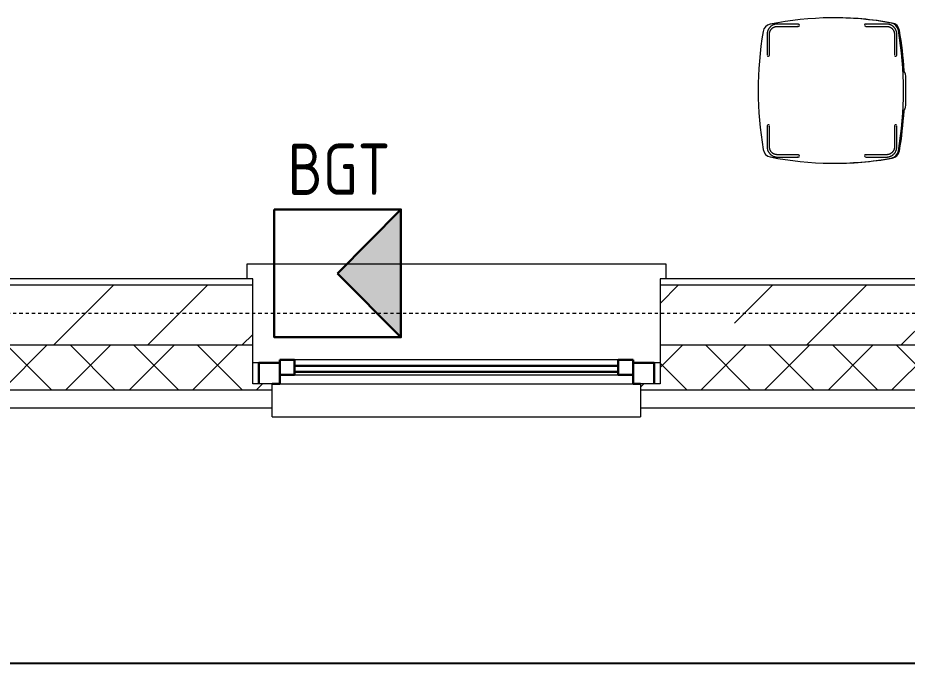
# Model space of a CAD drawing. Header units: millimetres. Extents: x -174154 to -170572, y -111302 to -109817.
# Drawn here: x -172492.83 to -172463.14, y -110945.43 to -110923.9 of the extents above; entities that cross this region are included whole.
import ezdxf

# ---------------------------------------------------------------- set-up
doc = ezdxf.new("R2010")
doc.units = ezdxf.units.MM
doc.linetypes.add('ACAD_ISO02W100', pattern=[15, 12, -3])
doc.linetypes.add('ADSK_Линия сетки', pattern=[21, 12, -3, 3, -3])
doc.layers.get('Defpoints').update_dxf_attribs({"color": 70})
for name, color, linetype, lineweight in [('!Подложка', 252, 'ACAD_ISO02W100', 25), ('Кабель ПС', 20, 'ACAD_ISO02W100', 30), ('Каркас_Импост', 7, 'Continuous', 18), ('Обобщенные модели', 7, 'Continuous', 18), ('Окна', 7, 'Continuous', 18), ('ОПС', 1, 'Continuous', 30), ('Оси', 7, 'Continuous', 9), ('Остекление', 7, 'Continuous', 30), ('Отлив', 7, 'Continuous', 18), ('Подоконник_Верхний брус', 7, 'Continuous', 18), ('ПС', 1, 'Continuous', 50), ('Размеры', 7, 'Continuous', 9), ('Стены разрез', 7, 'Continuous', 40), ('Стены штриховка', 7, 'Continuous', 18)]:
    doc.layers.add(name, color=color, linetype=linetype, lineweight=lineweight)
doc.styles.add('GOST Common', font='GOST Common.ttf', dxfattribs={"width": 0.9, "height": 250})
doc.styles.get("Standard").update_dxf_attribs({"font": 'GOST_A.TTF'})
doc.dimstyles.new('ADSK_Проверочный', dxfattribs={"dimscale": 304.8, "dimtxt": 251.4287490705518, "dimasz": 0.4639107611548557, "dimexe": 0.4921259842519685, "dimexo": 0.4921259842519685, "dimgap": 0.1640419947506562, "dimtad": 1, "dimdec": 0, "dimdsep": 46, "dimtxsty": 'GOST Common', "dimblk1": 'OBLIQUE', "dimblk2": 'OBLIQUE', "dimsah": 1, "dimcen": 0.09, "dimazin": 0, "dimtfac": 1, "dimtdec": 4, "dimtix": 1, "dimtmove": 0, "dimatfit": 3, "dimfxl": 1, "dimtvp": 1, "dimtolj": 1, "dimtzin": 0, "dimarcsym": 2})

# ---------------------------------------------------------------- blocks, each defined once
blk = doc.blocks.new('ИОО')
at = {"layer": 'Кабель ПС', "ltscale": 100}
h = blk.add_hatch(color=5, dxfattribs=at)
h.dxf.hatch_style = 1
h.paths.add_polyline_path([(-1.4210854715202e-14, 0), (184.7041002116166, -186.0909570144286), (184.7041002116166, 186.0909532448423)])
at = {"layer": 'ОПС', "color": 5, "ltscale": 100}
for p, q in [((184.7041002116166, 186.0909532448422), (0, 0)), ((0, 0), (184.7041002116166, -186.0909570144286))]:
    blk.add_line(p, q, dxfattribs=at)
blk.add_lwpolyline([(-184.704168090364, 186.0909532448422), (184.7041002116166, 186.0909532448422), (184.7041002116166, -186.0909570144286), (-184.704168090364, -186.0909570144286)], close=True, dxfattribs=at)
blk = doc.blocks.new('*U8')
at = {"layer": 'Кабель ПС', "color": 20, "xscale": 0.803782661242815, "yscale": 0.803782661242815, "zscale": 0.803782661242815}
blk.add_blockref('ИОО', (148.327871513573, 149.8498992415369), dxfattribs=at)
at = {"layer": 'ПС', "color": 0, "ltscale": 300, "insert": (151.4550583845362, 393.7279325578868), "char_height": 120, "width": 108.0051816058258, "attachment_point": 5, "bg_fill": 3, "box_fill_scale": 1, "bg_fill_color": 256, "bg_fill_transparency": 0}
blk.add_mtext('BGT', dxfattribs=at)
blk = doc.blocks.new('Medical_All_ARJO_Bedside-Cabinet - Medical_All_ARJO_Bedside-Cabinet-232611-В_АР_ПЭ_03 Этаж')
at = {"layer": 'Обобщенные модели'}
for p, q in [((-137.0000000000122, 216.4161831667474), (-188.0000000000092, 216.4161831667474)), ((-188.0000000000092, 208.5838168333075), (-137.0000000000122, 208.5838168333075)), ((188.0000000000006, 216.4161831667474), (136.9999999999949, 216.4161831667474)), ((136.9999999999949, 208.5838168333075), (188.0000000000006, 208.5838168333075)), ((-221.9161831667332, 182.5000000000321), (-221.9161831667332, 131.5000000000264)), ((-214.083816833289, 131.5000000000264), (-214.083816833289, 182.5000000000321)), ((214.0838168332803, 182.5000000000278), (214.0838168332803, 131.5000000000264)), ((221.9161831667159, 131.5000000000264), (221.9161831667159, 182.5000000000278)), ((-221.9161831667332, -131.4999999999744), (-221.9161831667332, -182.4999999999715)), ((-214.083816833289, -182.4999999999715), (-214.083816833289, -131.4999999999744)), ((214.0838168332803, -131.4999999999744), (214.0838168332803, -182.4999999999758)), ((221.9161831667159, -182.4999999999758), (221.9161831667159, -131.4999999999744)), ((-137.0000000000122, -208.5838168332512), (-188.0000000000092, -208.5838168332512)), ((-188.0000000000092, -216.4161831666954), (-137.0000000000122, -216.4161831666954)), ((-72.30106814644323, -235.7113078510162), (-70.50252531694098, -237.5098506805184)), ((188.0000000000006, -208.5838168332512), (136.9999999999949, -208.5838168332512)), ((136.9999999999949, -216.4161831666954), (188.0000000000006, -216.4161831666954)), ((-49.28932188134465, -246.296647244922), (47.66725973091008, -246.2966472449216))]:
    blk.add_line(p, q, dxfattribs=at)
at = {"layer": 'Обобщенные модели', "flags": 128}
for points in [[(-188.0000000000092, 216.4161831667474), (-189.3562855830039, 216.3890538377476), (-190.7104013983803, 216.3077092518848), (-192.0601811497161, 216.1722795431454), (-193.4034654773315, 215.9829813701767), (-194.7381054128611, 215.7401175696706), (-196.0619658171229, 215.4440766719014), (-197.3729287958625, 215.0953322791474), (-198.6688970879839, 214.6944423080475), (-199.9477974206784, 214.2420480970415), (-201.2075838262301, 213.7388733803494), (-202.4462409151242, 213.1857231301867), (-203.6617871002537, 212.5834822689631), (-204.8522777670258, 211.9331142535677), (-206.0158083843269, 211.2356595341023), (-207.1505175513811, 210.4922338893247), (-208.2545899755831, 209.7040266416801), (-209.3262593765744, 208.8722987546306), (-210.3638113119201, 207.9983808153598), (-211.3655859198644, 207.0836709061509), (-212.3299805747197, 206.1296323677288), (-213.255452450784, 205.1377914582358), (-214.1405209904642, 204.1097349115525), (-214.9837702728956, 203.0471073988404), (-215.783851279136, 201.9516088974349), (-216.5394840502329, 200.8249919712547), (-217.2494597349512, 199.6690589670382), (-217.9126425236355, 198.4856591310144), (-218.527971465313, 197.2766856504755), (-219.0944621649362, 196.0440726250797), (-219.6112083582181, 194.7897919727407), (-220.0773833614959, 193.5158502749234), (-220.492241394198, 192.2242855665883), (-220.8551187719902, 190.9171640757527), (-221.1654349684529, 189.59657691796), (-221.4226935438958, 188.2646367509576), (-221.6264829394543, 186.9234743948772), (-221.7764771355766, 185.5752354233867), (-221.8724361735504, 184.2220767312311), (-221.9142065393742, 182.8661630836631), (-221.9161831667332, 182.5000000000321)], [(-214.083816833289, 182.5000000000321), (-214.0629525619534, 183.5430744682362), (-214.0003931263123, 184.5844802398053), (-213.8962386081252, 185.6225512876578), (-213.7506556323933, 186.6556269195612), (-213.5638771008361, 187.6820544348809), (-213.3362018192549, 188.7001917685441), (-213.0679940195377, 189.7084101180188), (-212.7596827769386, 190.7050965490166), (-212.4117613236695, 191.688656575862), (-212.0247862598629, 192.6575167123278), (-211.5993766630389, 193.6101269888775), (-211.1362130978363, 194.5449634322791), (-210.6360365271336, 195.4605305036372), (-210.0996471267425, 196.3553634909662), (-209.527903005303, 197.2280308523545), (-208.9217188314158, 198.0771365061939), (-208.2820643704636, 198.9013220645713), (-207.6099629331312, 199.6992690064057), (-206.906489738335, 200.4697007868124), (-206.1727701931374, 201.2113848792907), (-205.4099780922752, 201.923134747513), (-204.6193337404, 202.6038117435163), (-203.8021019998064, 203.2523269293195), (-202.9595902669522, 203.8676428189569), (-202.0931463808706, 204.4487750382762), (-201.2041564669644, 204.9947938996905), (-200.2940427194506, 205.5048258894973), (-199.3642611261612, 205.9780550653135), (-198.4162991393391, 206.4137243614113), (-197.4516732958949, 206.8111367998531), (-196.4719267914465, 207.1696566055158), (-195.4786270113734, 207.4887102231924), (-194.473363023425, 207.7677872351452), (-193.4577430355556, 208.0064411776998), (-192.4333918230928, 208.2042902554522), (-191.4019481294492, 208.3610179520884), (-190.3650620445186, 208.4763735367198), (-189.3243923648274, 208.5501724650253), (-188.2816039398695, 208.582296674462), (-188.0000000000092, 208.5838168333075)], [(-118.0000000000078, 216.4161831667474), (-118.0151979734542, 216.4161831667474), (-118.0607675802558, 216.4161831667474), (-118.1366359187827, 216.4161831667474), (-118.2426816158728, 216.4161831667474), (-118.3787350210285, 216.4161831667474), (-118.5445784778182, 216.4161831667474), (-118.7399466721004, 216.4161831667474), (-118.9645270564466, 216.4161831667474), (-119.217960350123, 216.4161831667474), (-119.4998411139543, 216.4161831667474), (-119.8097183988312, 216.4161831667474), (-120.1470964672029, 216.4161831667474), (-120.5114355861347, 216.4161831667474), (-120.9021528907513, 216.4161831667474), (-121.3186233167238, 216.4161831667474), (-121.7601806002074, 216.4161831667474), (-122.2261183437367, 216.4161831667474), (-122.7156911463327, 216.4161831667474), (-123.2281157959298, 216.4161831667474), (-123.7625725224174, 216.4161831667474), (-124.3182063090271, 216.4161831667474), (-124.8941282602361, 216.4161831667474), (-125.48941702378, 216.4161831667474), (-126.1031202646337, 216.4161831667474), (-126.7342561885107, 216.4161831667474), (-127.3818151125831, 216.4161831667474), (-128.0447610807125, 216.4161831667474), (-128.7220335207477, 216.4161831667474), (-129.4125489412907, 216.4161831667474), (-130.1152026649517, 216.4161831667474), (-130.828870595674, 216.4161831667474), (-131.5524110170047, 216.4161831667474), (-132.2846664186138, 216.4161831667474), (-133.0244653480749, 216.4161831667474), (-133.7706242849016, 216.4161831667474), (-134.5219495339876, 216.4161831667474), (-135.2772391351872, 216.4161831667474), (-136.0352847862703, 216.4161831667474), (-136.7948737759011, 216.4161831667474), (-137.0000000000122, 216.4161831667474)], [(-137.0000000000122, 208.5838168333075), (-136.240202650468, 208.5838168333075), (-135.4816208145899, 208.5838168333075), (-134.7254680615175, 208.5838168333075), (-133.9729540743359, 208.5838168333075), (-133.2252827149047, 208.5838168333075), (-132.4836500978884, 208.5838168333075), (-131.7492426772866, 208.5838168333075), (-131.0232353483067, 208.5838168333075), (-130.3067895677837, 208.5838168333075), (-129.6010514961445, 208.5838168333075), (-128.9071501637595, 208.5838168333075), (-128.2261956647192, 208.5838168333075), (-127.5592773809761, 208.5838168333075), (-126.9074622395174, 208.5838168333075), (-126.271793005507, 208.5838168333075), (-125.6532866141235, 208.5838168333075), (-125.0529325436527, 208.5838168333075), (-124.4716912325521, 208.5838168333075), (-123.910492542906, 208.5838168333075), (-123.3702342729208, 208.5838168333075), (-122.8517807205586, 208.5838168333075), (-122.3559613009234, 208.5838168333075), (-121.8835692193159, 208.5838168333075), (-121.4353602022863, 208.5838168333075), (-121.0120512886525, 208.5838168333075), (-120.6143196823794, 208.5838168333075), (-120.2428016691927, 208.5838168333075), (-119.8980915986572, 208.5838168333075), (-119.5807409333419, 208.5838168333075), (-119.2912573666293, 208.5838168333075), (-119.0301040104618, 208.5838168333075), (-118.7976986545127, 208.5838168333075), (-118.5944130977632, 208.5838168333075), (-118.4205725537391, 208.5838168333075), (-118.2764551302327, 208.5838168333075), (-118.1622913843656, 208.5838168333075), (-118.0782639537899, 208.5838168333075), (-118.0245072644788, 208.5838168333075), (-118.0011073156347, 208.5838168333075)], [(117.9999999999992, 208.5838168333075), (118.0151979734369, 208.5838168333075), (118.0607675802558, 208.5838168333075), (118.1366359187827, 208.5838168333075), (118.2426816158641, 208.5838168333075), (118.3787350210111, 208.5838168333075), (118.5445784778096, 208.5838168333075), (118.7399466720917, 208.5838168333075), (118.9645270564292, 208.5838168333075), (119.2179603501143, 208.5838168333075), (119.4998411139456, 208.5838168333075), (119.8097183988139, 208.5838168333075), (120.1470964671943, 208.5838168333075), (120.5114355861261, 208.5838168333075), (120.9021528907426, 208.5838168333075), (121.3186233167152, 208.5838168333075), (121.7601806001987, 208.5838168333075), (122.226118343728, 208.5838168333075), (122.715691146324, 208.5838168333075), (123.2281157959211, 208.5838168333075), (123.7625725224, 208.5838168333075), (124.3182063090098, 208.5838168333075), (124.8941282602188, 208.5838168333075), (125.4894170237713, 208.5838168333075), (126.103120264625, 208.5838168333075), (126.734256188502, 208.5838168333075), (127.3818151125744, 208.5838168333075), (128.0447610807038, 208.5838168333075), (128.722033520739, 208.5838168333075), (129.4125489412821, 208.5838168333075), (130.115202664943, 208.5838168333075), (130.8288705956567, 208.5838168333075), (131.5524110169874, 208.5838168333075), (132.2846664186051, 208.5838168333075), (133.0244653480576, 208.5838168333075), (133.7706242848929, 208.5838168333075), (134.5219495339703, 208.5838168333075), (135.2772391351785, 208.5838168333075), (136.0352847862617, 208.5838168333075), (136.7948737758925, 208.5838168333075), (136.9999999999949, 208.5838168333075)], [(136.9999999999949, 216.4161831667474), (136.2402026504507, 216.4161831667474), (135.4816208145812, 216.4161831667474), (134.7254680615088, 216.4161831667474), (133.9729540743272, 216.4161831667474), (133.2252827148874, 216.4161831667474), (132.4836500978884, 216.4161831667474), (131.7492426772779, 216.4161831667474), (131.0232353482894, 216.4161831667474), (130.3067895677663, 216.4161831667474), (129.6010514961359, 216.4161831667474), (128.9071501637422, 216.4161831667474), (128.2261956647105, 216.4161831667474), (127.5592773809674, 216.4161831667474), (126.9074622395001, 216.4161831667474), (126.2717930054897, 216.4161831667474), (125.6532866141061, 216.4161831667474), (125.052932543644, 216.4161831667474), (124.4716912325434, 216.4161831667474), (123.9104925428973, 216.4161831667474), (123.3702342729035, 216.4161831667474), (122.85178072055, 216.4161831667474), (122.3559613009234, 216.4161831667474), (121.8835692193072, 216.4161831667474), (121.4353602022776, 216.4161831667474), (121.0120512886438, 216.4161831667474), (120.6143196823794, 216.4161831667474), (120.2428016691841, 216.4161831667474), (119.8980915986399, 216.4161831667474), (119.5807409333332, 216.4161831667474), (119.2912573666206, 216.4161831667474), (119.0301040104531, 216.4161831667474), (118.7976986545041, 216.4161831667474), (118.5944130977459, 216.4161831667474), (118.4205725537218, 216.4161831667474), (118.2764551302154, 216.4161831667474), (118.162291384357, 216.4161831667474), (118.0782639537812, 216.4161831667474), (118.0245072644615, 216.4161831667474), (118.001107315626, 216.4161831667474)], [(221.9161831667159, 182.5000000000278), (221.8890538377203, 183.8562855830181), (221.8077092518576, 185.2104013983989), (221.6722795431182, 186.5601811497304), (221.4829813701538, 187.9034654773501), (221.240117569639, 189.238105412884), (220.9440766718742, 190.5619658171415), (220.5953322791158, 191.8729287958854), (220.1944423080203, 193.1688970880111), (219.7420480970143, 194.4477974207013), (219.2388733803178, 195.7075838262487), (218.6857231301594, 196.9462409151428), (218.0834822689272, 198.1617871002679), (217.4331142535318, 199.3522777670401), (216.7356595340707, 200.5158083843455), (215.9922338892975, 201.6505175514041), (215.2040266416486, 202.754589975606), (214.3722987546034, 203.8262593765929), (213.4983808153282, 204.8638113119387), (212.5836709061236, 205.8655859198787), (211.6296323676972, 206.8299805747383), (210.6377914582042, 207.7554524507983), (209.6097349115209, 208.6405209904784), (208.5471073988045, 209.4837702729185), (207.4516088974033, 210.2838512791546), (206.3249919712232, 211.0394840502515), (205.1690589670023, 211.7494597349654), (203.9856591309828, 212.4126425236541), (202.7766856504482, 213.0279714653273), (201.5440726250482, 213.5944621649462), (200.2897919727092, 214.1112083582323), (199.0158502748961, 214.5773833615101), (197.7242855665611, 214.9922413942166), (196.4171640757254, 215.3551187720044), (195.0965769179284, 215.6654349684715), (193.7646367509217, 215.9226935439101), (192.4234743948413, 216.1264829394685), (191.0752354233508, 216.2764771355909), (189.7220767311952, 216.3724361735646), (188.3661630836315, 216.4142065393885), (188.0000000000006, 216.4161831667474)], [(188.0000000000006, 208.5838168333075), (189.0430744682089, 208.5629525619676), (190.0844802397737, 208.5003931263266), (191.1225512876306, 208.3962386081394), (192.1556269195252, 208.2506556324162), (193.1820544348493, 208.0638771008547), (194.2001917685169, 207.8362018192778), (195.2084101179915, 207.5679940195519), (196.2050965489851, 207.2596827769528), (197.1886565758348, 206.9117613236881), (198.1575167123049, 206.5247862598772), (199.1101269888459, 206.0993766630661), (200.0449634322476, 205.6362130978505), (200.9605305036057, 205.1360365271478), (201.8553634909303, 204.5996471267654), (202.7280308523316, 204.0279030053129), (203.5771365061709, 203.4217188314344), (204.4013220645398, 202.7820643704822), (205.1992690063828, 202.1099629331454), (205.9697007867851, 201.4064897383623), (206.7113848792678, 200.6727701931559), (207.4231347474814, 199.9099780922938), (208.1038117434891, 199.1193337404186), (208.7523269292879, 198.3021019998249), (209.3676428189254, 197.4595902669665), (209.9487750382489, 196.5931463808892), (210.4947938996633, 195.704156466983), (211.0048258894701, 194.7940427194649), (211.4780550652862, 193.8642611261841), (211.913724361384, 192.9162991393491), (212.3111367998302, 191.9516732959135), (212.6696566054842, 190.9719267914607), (212.9887102231652, 189.9786270113833), (213.267787235118, 188.9733630234479), (213.5064411776683, 187.9577430355785), (213.7042902554293, 186.9333918231157), (213.8610179520655, 185.9019481294678), (213.9763735366926, 184.8650620445285), (214.0501724649981, 183.8243923648373), (214.0822966744304, 182.7816039398838), (214.0838168332803, 182.5000000000278)], [(-221.9161831667332, 131.5000000000264), (-221.9161831667332, 130.7402026504823), (-221.9161831667332, 129.9816208146171), (-221.9161831667332, 129.2254680615361), (-221.9161831667332, 128.4729540743588), (-221.9161831667332, 127.7252827149189), (-221.9161831667332, 126.9836500979113), (-221.9161831667332, 126.2492426773095), (-221.9161831667332, 125.523235348321), (-221.9161831667332, 124.8067895678022), (-221.9161831667332, 124.1010514961631), (-221.9161831667332, 123.4071501637737), (-221.9161831667332, 122.7261956647378), (-221.9161831667332, 122.059277380999), (-221.9161831667332, 121.4074622395317), (-221.9161831667332, 120.7717930055256), (-221.9161831667332, 120.153286614142), (-221.9161831667332, 119.5529325436799), (-221.9161831667332, 118.9716912325707), (-221.9161831667332, 118.4104925429289), (-221.9161831667332, 117.8702342729351), (-221.9161831667332, 117.3517807205815), (-221.9161831667332, 116.8559613009463), (-221.9161831667332, 116.3835692193388), (-221.9161831667332, 115.9353602023092), (-221.9161831667332, 115.5120512886797), (-221.9161831667332, 115.1143196824067), (-221.9161831667332, 114.7428016692156), (-221.9161831667332, 114.3980915986758), (-221.9161831667332, 114.0807409333648), (-221.9161831667332, 113.7912573666522), (-221.9161831667332, 113.530104010489), (-221.9161831667332, 113.2976986545357), (-221.9161831667332, 113.0944130977818), (-221.9161831667332, 112.9205725537577), (-221.9161831667332, 112.776455130247), (-221.9161831667332, 112.6622913843842), (-221.9161831667332, 112.5782639538128), (-221.9161831667332, 112.5245072644931), (-221.9161831667332, 112.5011073156576)], [(-214.083816833289, 112.5000000000264), (-214.083816833289, 112.5151979734685), (-214.083816833289, 112.5607675802787), (-214.083816833289, 112.6366359188057), (-214.083816833289, 112.7426816158913), (-214.083816833289, 112.878735021047), (-214.083816833289, 113.0445784778411), (-214.083816833289, 113.2399466721233), (-214.083816833289, 113.4645270564608), (-214.083816833289, 113.7179603501502), (-214.083816833289, 113.9998411139729), (-214.083816833289, 114.3097183988498), (-214.083816833289, 114.6470964672215), (-214.083816833289, 115.011435586149), (-214.083816833289, 115.4021528907742), (-214.083816833289, 115.8186233167467), (-214.083816833289, 116.2601806002259), (-214.083816833289, 116.7261183437596), (-214.083816833289, 117.2156911463513), (-214.083816833289, 117.7281157959483), (-214.083816833289, 118.2625725224316), (-214.083816833289, 118.8182063090413), (-214.083816833289, 119.3941282602547), (-214.083816833289, 119.9894170238029), (-214.083816833289, 120.603120264648), (-214.083816833289, 121.2342561885336), (-214.083816833289, 121.881815112606), (-214.083816833289, 122.5447610807267), (-214.083816833289, 123.2220335207706), (-214.083816833289, 123.9125489413093), (-214.083816833289, 124.6152026649703), (-214.083816833289, 125.3288705956926), (-214.083816833289, 126.052411017019), (-214.083816833289, 126.7846664186323), (-214.083816833289, 127.5244653480892), (-214.083816833289, 128.2706242849245), (-214.083816833289, 129.0219495340019), (-214.083816833289, 129.7772391352058), (-214.083816833289, 130.5352847862889), (-214.083816833289, 131.2948737759197), (-214.083816833289, 131.5000000000264)], [(214.0838168332803, 131.5000000000264), (214.0838168332803, 130.7402026504779), (214.0838168332803, 129.9816208146128), (214.0838168332803, 129.2254680615361), (214.0838168332803, 128.4729540743544), (214.0838168332803, 127.7252827149189), (214.0838168332803, 126.9836500979113), (214.0838168332803, 126.2492426773095), (214.0838168332803, 125.523235348321), (214.0838168332803, 124.8067895677979), (214.0838168332803, 124.1010514961631), (214.0838168332803, 123.4071501637737), (214.0838168332803, 122.7261956647378), (214.0838168332803, 122.059277380999), (214.0838168332803, 121.4074622395317), (214.0838168332803, 120.7717930055212), (214.0838168332803, 120.1532866141377), (214.0838168332803, 119.5529325436756), (214.0838168332803, 118.9716912325663), (214.0838168332803, 118.4104925429289), (214.0838168332803, 117.8702342729351), (214.0838168332803, 117.3517807205815), (214.0838168332803, 116.8559613009463), (214.0838168332803, 116.3835692193388), (214.0838168332803, 115.9353602023092), (214.0838168332803, 115.5120512886797), (214.0838168332803, 115.1143196824067), (214.0838168332803, 114.7428016692113), (214.0838168332803, 114.3980915986758), (214.0838168332803, 114.0807409333648), (214.0838168332803, 113.7912573666479), (214.0838168332803, 113.5301040104847), (214.0838168332803, 113.2976986545313), (214.0838168332803, 113.0944130977774), (214.0838168332803, 112.9205725537533), (214.0838168332803, 112.7764551302427), (214.0838168332803, 112.6622913843842), (214.0838168332803, 112.5782639538085), (214.0838168332803, 112.5245072644887), (214.0838168332803, 112.5011073156576)], [(221.9161831667159, 112.5000000000264), (221.9161831667159, 112.5151979734685), (221.9161831667159, 112.5607675802787), (221.9161831667159, 112.6366359188057), (221.9161831667159, 112.7426816158913), (221.9161831667159, 112.878735021047), (221.9161831667159, 113.0445784778411), (221.9161831667159, 113.2399466721233), (221.9161831667159, 113.4645270564608), (221.9161831667159, 113.7179603501459), (221.9161831667159, 113.9998411139729), (221.9161831667159, 114.3097183988498), (221.9161831667159, 114.6470964672215), (221.9161831667159, 115.011435586149), (221.9161831667159, 115.4021528907742), (221.9161831667159, 115.8186233167424), (221.9161831667159, 116.2601806002259), (221.9161831667159, 116.7261183437553), (221.9161831667159, 117.2156911463513), (221.9161831667159, 117.7281157959483), (221.9161831667159, 118.2625725224316), (221.9161831667159, 118.8182063090413), (221.9161831667159, 119.3941282602547), (221.9161831667159, 119.9894170238029), (221.9161831667159, 120.603120264648), (221.9161831667159, 121.2342561885336), (221.9161831667159, 121.881815112606), (221.9161831667159, 122.5447610807267), (221.9161831667159, 123.2220335207706), (221.9161831667159, 123.912548941305), (221.9161831667159, 124.6152026649703), (221.9161831667159, 125.3288705956926), (221.9161831667159, 126.052411017019), (221.9161831667159, 126.7846664186323), (221.9161831667159, 127.5244653480892), (221.9161831667159, 128.2706242849245), (221.9161831667159, 129.0219495340019), (221.9161831667159, 129.7772391352058), (221.9161831667159, 130.5352847862889), (221.9161831667159, 131.2948737759197), (221.9161831667159, 131.5000000000264)], [(-221.9161831667332, -112.4999999999744), (-221.9161831667332, -112.5151979734165), (-221.9161831667332, -112.5607675802224), (-221.9161831667332, -112.6366359187493), (-221.9161831667332, -112.7426816158394), (-221.9161831667332, -112.8787350209907), (-221.9161831667332, -113.0445784777848), (-221.9161831667332, -113.239946672067), (-221.9161831667332, -113.4645270564045), (-221.9161831667332, -113.7179603500896), (-221.9161831667332, -113.9998411139209), (-221.9161831667332, -114.3097183987934), (-221.9161831667332, -114.6470964671652), (-221.9161831667332, -115.011435586097), (-221.9161831667332, -115.4021528907178), (-221.9161831667332, -115.8186233166861), (-221.9161831667332, -116.2601806001696), (-221.9161831667332, -116.7261183437033), (-221.9161831667332, -117.215691146295), (-221.9161831667332, -117.7281157958964), (-221.9161831667332, -118.2625725223753), (-221.9161831667332, -118.8182063089893), (-221.9161831667332, -119.3941282602027), (-221.9161831667332, -119.9894170237466), (-221.9161831667332, -120.603120264596), (-221.9161831667332, -121.2342561884773), (-221.9161831667332, -121.8818151125497), (-221.9161831667332, -122.5447610806704), (-221.9161831667332, -123.2220335207143), (-221.9161831667332, -123.912548941253), (-221.9161831667332, -124.6152026649183), (-221.9161831667332, -125.3288705956363), (-221.9161831667332, -126.052411016967), (-221.9161831667332, -126.7846664185804), (-221.9161831667332, -127.5244653480372), (-221.9161831667332, -128.2706242848682), (-221.9161831667332, -129.0219495339499), (-221.9161831667332, -129.7772391351495), (-221.9161831667332, -130.5352847862369), (-221.9161831667332, -131.2948737758634), (-221.9161831667332, -131.4999999999744)], [(-214.083816833289, -131.4999999999744), (-214.083816833289, -130.740202650426), (-214.083816833289, -129.9816208145565), (-214.083816833289, -129.2254680614841), (-214.083816833289, -128.4729540743025), (-214.083816833289, -127.7252827148669), (-214.083816833289, -126.9836500978593), (-214.083816833289, -126.2492426772532), (-214.083816833289, -125.523235348269), (-214.083816833289, -124.8067895677459), (-214.083816833289, -124.1010514961112), (-214.083816833289, -123.4071501637218), (-214.083816833289, -122.7261956646858), (-214.083816833289, -122.0592773809427), (-214.083816833289, -121.4074622394754), (-214.083816833289, -120.7717930054649), (-214.083816833289, -120.1532866140857), (-214.083816833289, -119.5529325436192), (-214.083816833289, -118.9716912325144), (-214.083816833289, -118.4104925428726), (-214.083816833289, -117.8702342728831), (-214.083816833289, -117.3517807205296), (-214.083816833289, -116.8559613008944), (-214.083816833289, -116.3835692192825), (-214.083816833289, -115.9353602022572), (-214.083816833289, -115.5120512886234), (-214.083816833289, -115.1143196823504), (-214.083816833289, -114.7428016691593), (-214.083816833289, -114.3980915986195), (-214.083816833289, -114.0807409333084), (-214.083816833289, -113.7912573665959), (-214.083816833289, -113.5301040104284), (-214.083816833289, -113.297698654475), (-214.083816833289, -113.0944130977255), (-214.083816833289, -112.9205725537014), (-214.083816833289, -112.7764551301907), (-214.083816833289, -112.6622913843322), (-214.083816833289, -112.5782639537565), (-214.083816833289, -112.5245072644368), (-214.083816833289, -112.5011073156056)], [(214.0838168332803, -112.4999999999744), (214.0838168332803, -112.5151979734165), (214.0838168332803, -112.5607675802224), (214.0838168332803, -112.6366359187493), (214.0838168332803, -112.7426816158394), (214.0838168332803, -112.8787350209907), (214.0838168332803, -113.0445784777848), (214.0838168332803, -113.239946672067), (214.0838168332803, -113.4645270564045), (214.0838168332803, -113.7179603500939), (214.0838168332803, -113.9998411139209), (214.0838168332803, -114.3097183987934), (214.0838168332803, -114.6470964671652), (214.0838168332803, -115.011435586097), (214.0838168332803, -115.4021528907178), (214.0838168332803, -115.8186233166904), (214.0838168332803, -116.2601806001696), (214.0838168332803, -116.7261183437076), (214.0838168332803, -117.215691146295), (214.0838168332803, -117.7281157958964), (214.0838168332803, -118.2625725223753), (214.0838168332803, -118.8182063089893), (214.0838168332803, -119.3941282602027), (214.0838168332803, -119.9894170237466), (214.0838168332803, -120.603120264596), (214.0838168332803, -121.2342561884773), (214.0838168332803, -121.8818151125497), (214.0838168332803, -122.5447610806704), (214.0838168332803, -123.2220335207143), (214.0838168332803, -123.9125489412573), (214.0838168332803, -124.6152026649183), (214.0838168332803, -125.3288705956363), (214.0838168332803, -126.052411016967), (214.0838168332803, -126.7846664185804), (214.0838168332803, -127.5244653480372), (214.0838168332803, -128.2706242848682), (214.0838168332803, -129.0219495339499), (214.0838168332803, -129.7772391351495), (214.0838168332803, -130.5352847862369), (214.0838168332803, -131.2948737758634), (214.0838168332803, -131.4999999999744)], [(221.9161831667159, -131.4999999999744), (221.9161831667159, -130.7402026504303), (221.9161831667159, -129.9816208145608), (221.9161831667159, -129.2254680614841), (221.9161831667159, -128.4729540743068), (221.9161831667159, -127.7252827148669), (221.9161831667159, -126.9836500978593), (221.9161831667159, -126.2492426772532), (221.9161831667159, -125.523235348269), (221.9161831667159, -124.8067895677503), (221.9161831667159, -124.1010514961112), (221.9161831667159, -123.4071501637218), (221.9161831667159, -122.7261956646858), (221.9161831667159, -122.0592773809427), (221.9161831667159, -121.4074622394754), (221.9161831667159, -120.7717930054692), (221.9161831667159, -120.1532866140901), (221.9161831667159, -119.5529325436236), (221.9161831667159, -118.9716912325187), (221.9161831667159, -118.4104925428726), (221.9161831667159, -117.8702342728831), (221.9161831667159, -117.3517807205296), (221.9161831667159, -116.8559613008944), (221.9161831667159, -116.3835692192825), (221.9161831667159, -115.9353602022572), (221.9161831667159, -115.5120512886234), (221.9161831667159, -115.1143196823504), (221.9161831667159, -114.7428016691637), (221.9161831667159, -114.3980915986195), (221.9161831667159, -114.0807409333084), (221.9161831667159, -113.7912573666002), (221.9161831667159, -113.5301040104327), (221.9161831667159, -113.2976986544793), (221.9161831667159, -113.0944130977298), (221.9161831667159, -112.9205725537057), (221.9161831667159, -112.776455130195), (221.9161831667159, -112.6622913843322), (221.9161831667159, -112.5782639537608), (221.9161831667159, -112.5245072644368), (221.9161831667159, -112.5011073156056)], [(-221.9161831667332, -182.4999999999715), (-221.889053837729, -183.8562855829661), (-221.8077092518749, -185.2104013983469), (-221.6722795431355, -186.5601811496784), (-221.4829813701624, -187.9034654772938), (-221.2401175696563, -189.238105412832), (-220.9440766718828, -190.5619658170852), (-220.5953322791245, -191.8729287958291), (-220.1944423080376, -193.1688970879548), (-219.7420480970229, -194.447797420645), (-219.2388733803351, -195.7075838261924), (-218.6857231301768, -196.9462409150865), (-218.0834822689445, -198.1617871002116), (-217.4331142535491, -199.3522777669881), (-216.7356595340794, -200.5158083842935), (-215.9922338893061, -201.6505175513477), (-215.2040266416572, -202.7545899755497), (-214.372298754612, -203.8262593765366), (-213.4983808153456, -204.8638113118867), (-212.583670906141, -205.8655859198267), (-211.6296323677059, -206.8299805746863), (-210.6377914582216, -207.7554524507463), (-209.6097349115296, -208.6405209904221), (-208.5471073988218, -209.4837702728622), (-207.451608897412, -210.2838512791026), (-206.3249919712318, -211.0394840501952), (-205.1690589670197, -211.7494597349135), (-203.9856591309915, -212.4126425236021), (-202.7766856504569, -213.0279714652753), (-201.5440726250655, -213.5944621648942), (-200.2897919727265, -214.1112083581803), (-199.0158502749135, -214.5773833614538), (-197.7242855665697, -214.9922413941646), (-196.4171640757341, -215.3551187719525), (-195.0965769179371, -215.6654349684195), (-193.764636750939, -215.9226935438581), (-192.42347439485, -216.1264829394165), (-191.0752354233682, -216.2764771355389), (-189.7220767312125, -216.3724361735083), (-188.3661630836488, -216.4142065393365), (-188.0000000000092, -216.4161831666954)], [(-188.0000000000092, -208.5838168332512), (-189.0430744682176, -208.5629525619113), (-190.084480239791, -208.5003931262746), (-191.122551287648, -208.3962386080831), (-192.1556269195426, -208.2506556323599), (-193.182054434858, -208.0638771008027), (-194.2001917685255, -207.8362018192215), (-195.2084101180002, -207.5679940194999), (-196.2050965490024, -207.2596827769009), (-197.1886565758434, -206.9117613236361), (-198.1575167123135, -206.5247862598252), (-199.1101269888632, -206.0993766630098), (-200.0449634322562, -205.6362130977986), (-200.960530503623, -205.1360365270915), (-201.855363490939, -204.5996471267091), (-202.7280308523402, -204.027903005261), (-203.5771365061796, -203.4217188313781), (-204.4013220645484, -202.7820643704259), (-205.1992690063915, -202.1099629330934), (-205.9697007867938, -201.406489738306), (-206.7113848792765, -200.672770193104), (-207.4231347474901, -199.9099780922418), (-208.1038117434977, -199.1193337403666), (-208.7523269292966, -198.3021019997729), (-209.3676428189427, -197.4595902669102), (-209.9487750382576, -196.5931463808372), (-210.4947938996719, -195.7041564669267), (-211.0048258894787, -194.7940427194129), (-211.4780550652949, -193.8642611261322), (-211.9137243614013, -192.9162991392928), (-212.3111367998389, -191.9516732958615), (-212.6696566055015, -190.9719267914044), (-212.9887102231738, -189.978627011327), (-213.2677872351267, -188.9733630233916), (-213.5064411776856, -187.9577430355265), (-213.7042902554379, -186.9333918230594), (-213.8610179520741, -185.9019481294158), (-213.9763735367012, -184.8650620444765), (-214.0501724650154, -183.824392364781), (-214.0822966744477, -182.7816039398275), (-214.083816833289, -182.4999999999715)], [(188.0000000000006, -216.4161831666954), (189.3562855829865, -216.3890538376956), (190.7104013983717, -216.3077092518285), (192.0601811496988, -216.1722795430934), (193.4034654773142, -215.9829813701247), (194.7381054128524, -215.7401175696186), (196.0619658171056, -215.4440766718451), (197.3729287958539, -215.0953322790954), (198.6688970879752, -214.6944423079955), (199.9477974206697, -214.2420480969852), (201.2075838262215, -213.7388733802974), (202.4462409151156, -213.1857231301347), (203.6617871002364, -212.5834822689068), (204.8522777670085, -211.9331142535157), (206.0158083843096, -211.235659534046), (207.1505175513725, -210.4922338892684), (208.2545899755744, -209.7040266416282), (209.3262593765657, -208.8722987545743), (210.3638113119028, -207.9983808153078), (211.3655859198471, -207.0836709060989), (212.329980574711, -206.1296323676768), (213.2554524507667, -205.1377914581838), (214.1405209904469, -204.1097349114962), (214.983770272887, -203.0471073987841), (215.7838512791274, -201.9516088973829), (216.5394840502156, -200.8249919711984), (217.2494597349339, -199.6690589669863), (217.9126425236182, -198.4856591309624), (218.5279714652957, -197.2766856504192), (219.0944621649189, -196.0440726250278), (219.6112083582094, -194.7897919726888), (220.0773833614786, -193.5158502748671), (220.4922413941894, -192.2242855665363), (220.8551187719729, -190.9171640757007), (221.1654349684443, -189.596576917908), (221.4226935438785, -188.2646367509013), (221.6264829394456, -186.9234743948209), (221.7764771355593, -185.5752354233304), (221.8724361735331, -184.2220767311791), (221.9142065393569, -182.8661630836111), (221.9161831667159, -182.4999999999758)], [(214.0838168332803, -182.4999999999758), (214.0629525619447, -183.5430744681842), (214.000393126295, -184.5844802397533), (213.8962386081165, -185.6225512876059), (213.7506556323846, -186.6556269195092), (213.5638771008275, -187.6820544348246), (213.3362018192462, -188.7001917684921), (213.0679940195203, -189.7084101179668), (212.7596827769213, -190.7050965489603), (212.4117613236609, -191.6886565758057), (212.0247862598456, -192.6575167122715), (211.5993766630302, -193.6101269888255), (211.1362130978276, -194.5449634322228), (210.6360365271163, -195.4605305035853), (210.0996471267339, -196.3553634909099), (209.5279030052857, -197.2280308523025), (208.9217188314072, -198.0771365061419), (208.2820643704463, -198.901322064515), (207.6099629331225, -199.6992690063494), (206.9064897383264, -200.4697007867561), (206.17277019312, -201.2113848792344), (205.4099780922666, -201.9231347474567), (204.6193337403913, -202.6038117434643), (203.8021019997977, -203.2523269292675), (202.9595902669349, -203.867642818905), (202.093146380862, -204.4487750382242), (201.2041564669557, -204.9947938996386), (200.2940427194333, -205.5048258894453), (199.3642611261526, -205.9780550652615), (198.4162991393218, -206.4137243613593), (197.4516732958863, -206.8111367998012), (196.4719267914292, -207.1696566054638), (195.4786270113561, -207.4887102231361), (194.4733630234076, -207.7677872350889), (193.4577430355469, -208.0064411776478), (192.4333918230841, -208.2042902554002), (191.4019481294406, -208.361017952032), (190.3650620445013, -208.4763735366635), (189.3243923648101, -208.550172464969), (188.2816039398522, -208.5822966744057), (188.0000000000006, -208.5838168332512)], [(-118.0000000000078, -208.5838168332512), (-118.0151979734542, -208.5838168332512), (-118.0607675802645, -208.5838168332512), (-118.1366359187914, -208.5838168332512), (-118.2426816158814, -208.5838168332512), (-118.3787350210285, -208.5838168332512), (-118.5445784778182, -208.5838168332512), (-118.7399466721004, -208.5838168332512), (-118.9645270564466, -208.5838168332512), (-119.217960350123, -208.5838168332512), (-119.4998411139543, -208.5838168332512), (-119.8097183988312, -208.5838168332512), (-120.1470964672029, -208.5838168332512), (-120.5114355861347, -208.5838168332512), (-120.9021528907513, -208.5838168332512), (-121.3186233167238, -208.5838168332512), (-121.7601806002074, -208.5838168332512), (-122.2261183437367, -208.5838168332512), (-122.7156911463327, -208.5838168332512), (-123.2281157959298, -208.5838168332512), (-123.7625725224174, -208.5838168332512), (-124.3182063090271, -208.5838168332512), (-124.8941282602361, -208.5838168332512), (-125.48941702378, -208.5838168332512), (-126.1031202646337, -208.5838168332512), (-126.7342561885107, -208.5838168332512), (-127.3818151125831, -208.5838168332512), (-128.0447610807125, -208.5838168332512), (-128.7220335207477, -208.5838168332512), (-129.4125489412907, -208.5838168332512), (-130.1152026649517, -208.5838168332512), (-130.828870595674, -208.5838168332512), (-131.5524110170047, -208.5838168332512), (-132.2846664186138, -208.5838168332512), (-133.0244653480749, -208.5838168332512), (-133.7706242849016, -208.5838168332512), (-134.5219495339876, -208.5838168332512), (-135.2772391351872, -208.5838168332512), (-136.0352847862703, -208.5838168332512), (-136.7948737759011, -208.5838168332512), (-137.0000000000122, -208.5838168332512)], [(-137.0000000000122, -216.4161831666954), (-136.240202650468, -216.4161831666954), (-135.4816208145899, -216.4161831666954), (-134.7254680615262, -216.4161831666954), (-133.9729540743359, -216.4161831666954), (-133.2252827149047, -216.4161831666954), (-132.483650097897, -216.4161831666954), (-131.7492426772866, -216.4161831666954), (-131.0232353483067, -216.4161831666954), (-130.3067895677837, -216.4161831666954), (-129.6010514961445, -216.4161831666954), (-128.9071501637595, -216.4161831666954), (-128.2261956647192, -216.4161831666954), (-127.5592773809761, -216.4161831666954), (-126.9074622395174, -216.4161831666954), (-126.271793005507, -216.4161831666954), (-125.6532866141235, -216.4161831666954), (-125.0529325436527, -216.4161831666954), (-124.4716912325521, -216.4161831666954), (-123.910492542906, -216.4161831666954), (-123.3702342729208, -216.4161831666954), (-122.8517807205586, -216.4161831666954), (-122.3559613009321, -216.4161831666954), (-121.8835692193246, -216.4161831666954), (-121.4353602022863, -216.4161831666954), (-121.0120512886525, -216.4161831666954), (-120.6143196823881, -216.4161831666954), (-120.2428016691927, -216.4161831666954), (-119.8980915986572, -216.4161831666954), (-119.5807409333419, -216.4161831666954), (-119.2912573666293, -216.4161831666954), (-119.0301040104618, -216.4161831666954), (-118.7976986545127, -216.4161831666954), (-118.5944130977632, -216.4161831666954), (-118.4205725537391, -216.4161831666954), (-118.2764551302327, -216.4161831666954), (-118.1622913843656, -216.4161831666954), (-118.0782639537899, -216.4161831666954), (-118.0245072644788, -216.4161831666954), (-118.0011073156347, -216.4161831666954)], [(117.9999999999992, -216.4161831666954), (118.0151979734369, -216.4161831666954), (118.0607675802472, -216.4161831666954), (118.1366359187741, -216.4161831666954), (118.2426816158554, -216.4161831666954), (118.3787350210111, -216.4161831666954), (118.5445784778096, -216.4161831666954), (118.7399466720917, -216.4161831666954), (118.9645270564292, -216.4161831666954), (119.2179603501143, -216.4161831666954), (119.4998411139456, -216.4161831666954), (119.8097183988139, -216.4161831666954), (120.1470964671943, -216.4161831666954), (120.5114355861261, -216.4161831666954), (120.9021528907426, -216.4161831666954), (121.3186233167152, -216.4161831666954), (121.7601806001987, -216.4161831666954), (122.226118343728, -216.4161831666954), (122.715691146324, -216.4161831666954), (123.2281157959211, -216.4161831666954), (123.7625725224, -216.4161831666954), (124.3182063090098, -216.4161831666954), (124.8941282602188, -216.4161831666954), (125.4894170237713, -216.4161831666954), (126.103120264625, -216.4161831666954), (126.734256188502, -216.4161831666954), (127.3818151125744, -216.4161831666954), (128.0447610807038, -216.4161831666954), (128.722033520739, -216.4161831666954), (129.4125489412821, -216.4161831666954), (130.115202664943, -216.4161831666954), (130.8288705956567, -216.4161831666954), (131.5524110169874, -216.4161831666954), (132.2846664186051, -216.4161831666954), (133.0244653480576, -216.4161831666954), (133.7706242848929, -216.4161831666954), (134.5219495339703, -216.4161831666954), (135.2772391351785, -216.4161831666954), (136.0352847862617, -216.4161831666954), (136.7948737758925, -216.4161831666954), (136.9999999999949, -216.4161831666954)], [(136.9999999999949, -208.5838168332512), (136.2402026504507, -208.5838168332512), (135.4816208145812, -208.5838168332512), (134.7254680615002, -208.5838168332512), (133.9729540743272, -208.5838168332512), (133.2252827148874, -208.5838168332512), (132.4836500978797, -208.5838168332512), (131.7492426772779, -208.5838168332512), (131.0232353482894, -208.5838168332512), (130.3067895677663, -208.5838168332512), (129.6010514961359, -208.5838168332512), (128.9071501637422, -208.5838168332512), (128.2261956647105, -208.5838168332512), (127.5592773809674, -208.5838168332512), (126.9074622395001, -208.5838168332512), (126.2717930054897, -208.5838168332512), (125.6532866141061, -208.5838168332512), (125.052932543644, -208.5838168332512), (124.4716912325434, -208.5838168332512), (123.9104925428973, -208.5838168332512), (123.3702342729035, -208.5838168332512), (122.85178072055, -208.5838168332512), (122.3559613009148, -208.5838168332512), (121.8835692192986, -208.5838168332512), (121.4353602022776, -208.5838168332512), (121.0120512886438, -208.5838168332512), (120.6143196823708, -208.5838168332512), (120.2428016691841, -208.5838168332512), (119.8980915986399, -208.5838168332512), (119.5807409333332, -208.5838168332512), (119.2912573666206, -208.5838168332512), (119.0301040104531, -208.5838168332512), (118.7976986545041, -208.5838168332512), (118.5944130977459, -208.5838168332512), (118.4205725537218, -208.5838168332512), (118.2764551302154, -208.5838168332512), (118.162291384357, -208.5838168332512), (118.0782639537812, -208.5838168332512), (118.0245072644615, -208.5838168332512), (118.001107315626, -208.5838168332512)]]:
    blk.add_lwpolyline(points, dxfattribs=at)
at = {"layer": 'Обобщенные модели'}
for centre, radius, start, end in [((-2.912003737355406e-12, -942.4139720599729), 1188.62499999999, 80.47387393073952, 99.55220205808328), ((-192.2693463012725, 200.1464810880698), 29.99999999999999, 99.55220205809717, 168.7822822267092), ((-118.0000000000039, 212.4999999999999), 3.916183166719252, 120.0000000000004, 135.0000000000007), ((-118.0000000000039, 212.4999999999999), 3.91618316671925, 299.9999999999994, 89.99999999999959), ((118.0000000000039, 212.4999999999999), 3.91618316671925, 120, 269.9999999999996), ((118.0000000000039, 212.4999999999999), 3.916183166719242, 300.0000000000001, 314.9999999999998), ((191.7493335933901, 200.2338668175475), 29.99999999999997, 11.5770011537458, 80.47387393075425), ((848.7903821429366, -6.323468746278066), 1091.336515141606, 168.782282226696, 190.0788928963196), ((-816.2738976452274, -6.261945555941166), 1058.956439915962, 349.5929788589158, 11.57700115373265), ((-218.0000000000063, 112.5000000000002), 3.916183166719236, 134.9999999999988, 179.9999999999987), ((-218.0000000000063, 112.5000000000002), 3.916183166719235, 179.9999999999989, 344.9999999999981), ((218.0000000000063, 112.5000000000002), 3.916183166719227, 135.0000000000022, 180.0000000000019), ((218.0000000000063, 112.5000000000002), 3.916183166719238, 180.0000000000013, 345.0000000000011), ((848.7903821429342, -10.03449668629588), 1091.336515141606, 179.3538881474142, 190.0788928963196), ((-816.2738976452299, -9.972973495958994), 1058.956439915962, 349.5929788589158, 0.6641453521121089), ((-218.0000000000063, -112.5000000000002), 3.916183166719238, 1.663297070217004e-12, 165.0000000000015), ((-218.0000000000063, -112.5000000000002), 3.916183166719227, 315.0000000000018, 1.876527262063475e-12), ((218.0000000000063, -112.5000000000002), 3.916183166719235, 359.9999999999986, 164.9999999999984), ((218.0000000000063, -112.5000000000002), 3.916183166719236, 314.9999999999984, 359.9999999999984), ((-196.1672867392957, -192.0616409595833), 29.99999999999998, 190.0788928963194, 260.2522720821834), ((-196.1672867392982, -195.7726688996011), 30, 190.0788928963195, 260.2522720821833), ((195.7555320340639, -192.1323001247601), 30.00000000000001, 279.7270683812097, 349.5929788589285), ((195.7555320340615, -195.8433280647779), 30.00000000000002, 279.7270683812094, 349.5929788589285), ((4.697318232421474e-12, 949.8360279400837), 1188.625000000065, 260.2522720821977, 279.7270683812242), ((2.2191504240331e-12, 946.1250000000659), 1188.625000000065, 260.2522720821978, 266.7299197664838), ((-118.0000000000039, -212.4999999999999), 3.916183166719242, 120.0000000000004, 135.0000000000002), ((-118.0000000000039, -212.4999999999999), 3.91618316671925, 299.9999999999996, 90), ((-49.28932188134458, -216.296647244922), 29.99999999999998, 224.9999999999993, 269.9999999999995), ((47.66725973091016, -216.2966472449216), 29.99999999999998, 269.9999999999994, 319.0729538226735), ((2.2191504240331e-12, 946.1250000000659), 1188.625000000066, 273.1961614441812, 279.7270683812242), ((118.0000000000039, -212.4999999999999), 3.91618316671925, 119.9999999999998, 269.9999999999992), ((118.0000000000039, -212.4999999999999), 3.916183166719252, 300.0000000000001, 315.0000000000003)]:
    blk.add_arc(centre, radius, start, end, dxfattribs=at)
blk = doc.blocks.new('B2B_Окно_1створка - 1320х1460h-729011-В_АР_ПЭ_03 Этаж')
at = {"layer": 'Каркас_Импост', "lineweight": 30}
for p, q in [((-660.0000000000082, 135.0000000000019), (-660.0000000000083, 65.00000000000188)), ((-590.0000000000081, 135.0000000000017), (-615.0000000000084, 135.0000000000018)), ((-590.0000000000082, 105.0000000000029), (-590.0000000000081, 135.0000000000017)), ((589.999999999992, 134.9999999999978), (589.9999999999919, 104.999999999999)), ((614.9999999999613, 134.9999999999977), (589.999999999992, 134.9999999999978)), ((659.9999999999919, 64.99999999999763), (659.9999999999923, 134.9999999999974)), ((-540.0000000000061, 104.9999999999996), (-590.0000000000061, 104.9999999999996)), ((-590.0000000000061, 104.9999999999996), (-590.0000000000061, 54.99999999999958)), ((-540.0000000000061, 54.99999999999958), (-540.0000000000061, 104.9999999999996)), ((539.9999999999905, 104.9999999999996), (539.9999999999905, 54.99999999999958)), ((589.9999999999905, 104.9999999999996), (539.9999999999905, 104.9999999999996)), ((589.9999999999905, 54.99999999999958), (589.9999999999905, 104.9999999999996)), ((-660.0000000000083, 65.00000000000188), (-590.0000000000083, 65.00000000000166)), ((589.9999999999917, 64.99999999999783), (659.9999999999919, 64.99999999999763)), ((-590.0000000000061, 54.99999999999958), (-540.0000000000061, 54.99999999999958)), ((539.9999999999905, 54.99999999999958), (589.9999999999905, 54.99999999999958))]:
    blk.add_line(p, q, dxfattribs=at)
at = {"layer": 'Каркас_Импост'}
for p, q in [((589.9999999999923, 134.9999999999978), (-590.0000000000082, 135.0000000000017)), ((539.9999999999905, 104.9999999999996), (-540.0000000000061, 104.9999999999996)), ((-540.0000000000061, 54.99999999999958), (539.9999999999905, 54.99999999999958))]:
    blk.add_line(p, q, dxfattribs=at)
at = {"layer": 'Остекление'}
for p, q in [((539.9999999999918, 94.99999999999783), (-540.0000000000081, 95.00000000000131)), ((-540.0000000000081, 95.00000000000131), (-540.0000000000082, 75.00000000000134)), ((539.9999999999917, 74.99999999999785), (539.9999999999918, 94.99999999999783)), ((-540.0000000000082, 75.00000000000134), (539.9999999999917, 74.99999999999785))]:
    blk.add_line(p, q, dxfattribs=at)
blk = doc.blocks.new('В2В_Подоконник_ПВХ - ПВХ-717279-В_АР_ПЭ_03 Этаж')
at = {"layer": 'Подоконник_Верхний брус'}
for p, q in [((-680.0000000000001, 0), (-659.9999999999925, 0)), ((660.0000000000052, 0), (680.0000000000001, 0)), ((-700.0000000000006, -279.9999999999951), (-700.0000000000007, -329.9999999999969)), ((699.9999999999997, -329.9999999999991), (699.9999999999998, -279.9999999999973)), ((-700.0000000000007, -329.9999999999969), (699.9999999999997, -329.9999999999991))]:
    blk.add_line(p, q, dxfattribs=at)
blk = doc.blocks.new('B2B_Отлив - Отлив_металлический-717280-В_АР_ПЭ_03 Этаж')
at = {"layer": 'Отлив'}
for p, q in [((-614.9999999999999, 79.999999999991), (-614.9999999999999, 110.0000000000041)), ((614.9999999999999, 110.0000000000041), (-614.9999999999999, 110.0000000000041)), ((614.9999999999999, 110.0000000000041), (614.9999999999999, 79.99999999999099)), ((-614.9999999999999, 0.9999999999999765), (614.9999999999999, 0.9999999999999765))]:
    blk.add_line(p, q, dxfattribs=at)
blk = doc.blocks.new('_Oblique')
at = {"color": 0, "linetype": 'ByBlock', "lineweight": -2}
blk.add_line((-0.5, -0.5), (0.5, 0.5), dxfattribs=at)
blk = doc.blocks.new('*D532')
at = {"layer": 'Defpoints', "color": 0, "transparency": 16777216}
for p in [(329.9999999999964, 314.9999999998436), (7830.000127035062, 314.9999999998199), (7830.000127035062, -851.8281875338507)]:
    blk.add_point(p, dxfattribs=at)
at = {"layer": 'Размеры', "color": 0, "lineweight": -2, "transparency": 16777216}
for p, q in [((329.9999999999964, 164.9999999998436), (329.9999999999963, -1001.828187533851)), ((7830.000127035062, 164.9999999998199), (7830.000127035062, -1001.828187533851)), ((329.9999999999963, -851.8281875338507), (7830.000127035062, -851.8281875338507))]:
    blk.add_line(p, q, dxfattribs=at)
at = {"layer": 'Размеры', "color": 0, "lineweight": -2, "transparency": 16777216, "xscale": 141.4, "yscale": 141.4, "zscale": 141.4, "rotation": 180}
blk.add_blockref('_Oblique', (329.9999999999963, -851.8281875338507), dxfattribs=at)
at = {"layer": 'Размеры', "color": 0, "lineweight": -2, "transparency": 16777216, "xscale": 141.4, "yscale": 141.4, "zscale": 141.4}
blk.add_blockref('_Oblique', (7830.000127035062, -851.8281875338507), dxfattribs=at)
at = {"layer": 'Размеры', "color": 0, "transparency": 16777216, "insert": (4080.000063517529, -676.8281875338507), "char_height": 250, "width": 756.8431497445762, "attachment_point": 5, "style": 'GOST Common'}
blk.add_mtext('\\A1;7500', dxfattribs=at)
blk = doc.blocks.new('A$C7b4e20c5')
at = {"layer": 'Стены разрез', "lineweight": 20, "true_color": 0x636466}
h = blk.add_hatch(dxfattribs=at)
h.set_pattern_fill('FP_2', color=251, style=0, pattern_type=2)
h.set_pattern_definition([(45, (30280.00000000015, 12304.99999999978), (-314.3089642374204, 314.3089642374204), []), (45, (30594.30900000015, 12304.99999999978), (-314.3089642374204, 314.3089642374204), [555.625, -111.125, 3.353, -107.772])])
h.paths.add_polyline_path([(13641.12819182615, 209.9999999999472), (15029.99999999991, 209.9999999999472), (15029.99999999991, 409.9999999999454), (10900.01034354044, 409.9999999999545), (10900.01034354043, 209.9999999999563), (12138.85495140086, 209.9999999999563)])
h.paths.add_polyline_path([(9540.01034354043, 209.9999999999654), (9540.01034354043, 409.9999999999636), (6600.010343540423, 409.9999999999727), (6600.010343540423, 209.9999999999745), (9134.308470550255, 209.9999999999654)])
h.paths.add_polyline_path([(5240.010343540423, 209.9999999999745), (5240.01034354042, 409.9999999999727), (2320.010343540416, 409.9999999999891), (2320.010343540423, 209.9999999999909), (4627.488749274355, 209.9999999999745)])
h.paths.add_polyline_path([(496.2373381047837, 209.9999999999909), (960.0103435404235, 209.9999999999909), (960.0103435404235, 409.9999999999891), (209.9999999999673, 409.9999999999891), (209.9999999999673, 209.9999999999909)])
h = blk.add_hatch(dxfattribs=at)
h.set_pattern_fill('FP_1', color=251, style=0, pattern_type=2)
h.set_pattern_definition([(45, (30280.00000000015, 12304.99999999978), (-106.0660171779821, 106.0660171779821), []), (135, (30280.00000000015, 12304.99999999978), (-106.0660171779821, -106.0660171779821), [])])
h.paths.add_polyline_path([(15029.99999999991, 59.99999999994725), (15029.99999999991, 209.9999999999472), (10900.01034354043, 209.9999999999563), (10900.01034354044, 79.99999999995998), (10835.01034354043, 79.99999999995998), (10835.01034354043, 59.99999999995634), (12138.85495140086, 59.99999999995634)])
h.paths.add_polyline_path([(9134.308470550255, 59.99999999996544), (9605.010343540456, 59.99999999996544), (9605.010343540456, 79.99999999995998), (9540.01034354043, 79.99999999995998), (9540.01034354043, 209.9999999999654), (6600.010343540423, 209.9999999999745), (6600.010343540427, 79.99999999996908), (6535.010343540423, 79.99999999996908), (6535.01034354042, 59.99999999997272)])
h.paths.add_polyline_path([(5305.010343540453, 59.99999999997272), (5305.010343540453, 79.99999999996908), (5240.010343540423, 79.99999999996908), (5240.010343540423, 209.9999999999745), (2320.010343540423, 209.9999999999909), (2320.010343540423, 79.99999999998545), (2255.01034354042, 79.99999999998545), (2255.01034354042, 59.99999999999091), (3125.215508849058, 59.99999999998181)])
h.paths.add_polyline_path([(59.9999999999709, 59.99999999999091), (1025.010343540449, 59.99999999999091), (1025.010343540449, 79.99999999998545), (960.0103435404235, 79.99999999998545), (960.0103435404235, 209.9999999999909), (59.9999999999709, 209.9999999999909)])
h.paths.add_polyline_path([(14215.01034354044, 104.9999999979882), (14165.01034354045, 104.9999999979882), (14165.01034354045, 114.9999999979937), (13115.01034354045, 114.9999999979937), (13115.01034354045, 104.9999999979882), (13065.01034354045, 104.9999999979973), (13065.01034354045, 154.9999999980027), (13115.01034354045, 154.9999999980027), (13115.01034354045, 134.9999999979991), (14165.01034354045, 134.9999999979991), (14165.01034354045, 154.9999999979937), (14215.01034354044, 154.9999999979937), (14215.01034354044, 121.966474973502)])
at = {"layer": 'Оси', "linetype": 'ADSK_Линия сетки'}
blk.add_line((32779.99999999999, 314.9999999997399), (-1856.358330931387, 314.9999999998527), dxfattribs=at)
at = {"layer": 'Стены разрез', "color": 251, "lineweight": 20, "true_color": 0x636466}
for p, q in [((5240.010343540445, 429.9999999999854), (4080.000000000004, 429.9999999999891)), ((5240.010343540453, 79.99999999998545), (5240.010343540445, 429.9999999999854)), ((7767.500127035051, 429.9999999999764), (6600.010343540445, 429.99999999998)), ((6600.010343540445, 429.99999999998), (6600.010343540449, 79.99999999998181)), ((5305.010343540474, 79.99999999998545), (5240.010343540453, 79.99999999998545)), ((5305.010343540474, -1.637090463191271e-11), (5305.010343540474, 79.99999999998545)), ((6600.010343540449, 79.99999999998181), (6535.010343540445, 79.99999999998181)), ((6535.010343540445, 79.99999999998181), (6535.010343540442, -2.000888343900442e-11)), ((2255.010343540442, -7.275957614183426e-12), (5305.010343540474, -1.637090463191271e-11)), ((6535.010343540442, -2.000888343900442e-11), (9605.010343540482, -3.092281986027956e-11))]:
    blk.add_line(p, q, dxfattribs=at)
at = {"layer": 'Стены штриховка', "color": 251, "lineweight": 20, "true_color": 0x636466}
for p, q in [((2320.010343540442, 409.9999999999927), (5240.010343540445, 409.9999999999854)), ((6600.010343540445, 409.99999999998), (9540.010343540453, 409.9999999999691)), ((2320.010343540449, 209.9999999999927), (5240.010343540453, 209.9999999999818)), ((6600.010343540445, 209.9999999999782), (9540.010343540453, 209.9999999999691)), ((2255.010343540445, 59.99999999999272), (5305.010343540474, 59.99999999998181)), ((6535.010343540442, 59.99999999997999), (9605.010343540478, 59.99999999996908))]:
    blk.add_line(p, q, dxfattribs=at)
at = {"layer": 'Обобщенные модели', "color": 251, "lineweight": 20, "true_color": 0x636466, "rotation": 89.99999999999987}
blk.add_blockref('Medical_All_ARJO_Bedside-Cabinet - Medical_All_ARJO_Bedside-Cabinet-232611-В_АР_ПЭ_03 Этаж', (7173.894700013709, 1058.749805375546), dxfattribs=at)
at = {"layer": 'Окна', "color": 251, "lineweight": 20, "true_color": 0x636466, "rotation": 180}
for name, p in [('В2В_Подоконник_ПВХ - ПВХ-717279-В_АР_ПЭ_03 Этаж', (5920.010343540449, 149.9999999999836)), ('B2B_Окно_1створка - 1320х1460h-729011-В_АР_ПЭ_03 Этаж', (5920.010343540438, 214.9999999999836)), ('B2B_Отлив - Отлив_металлический-717280-В_АР_ПЭ_03 Этаж', (5920.010343540445, 79.99999999998181))]:
    blk.add_blockref(name, p, dxfattribs=at)
at = {"layer": 'Размеры'}
dim = blk.add_linear_dim(base=(7830.000127035062, -851.8281875338507), p1=(329.9999999999964, 314.9999999998436), p2=(7830.000127035062, 314.9999999998199), dimstyle='ADSK_Проверочный', override={"dimpost": '<>', "dimfxl": 7500.000127035066}, dxfattribs=at)
dim.commit()
dim.dimension.update_dxf_attribs({"geometry": '*D532', "text_midpoint": (4080.000063517529, -676.8281875338507)})

msp = doc.modelspace()

# ---------------------------------------------------------------- block references
at = {"layer": 'ПС', "color": 0, "xscale": 0.01424277820484836, "yscale": 0.01424277820484836, "zscale": 0.01424277820484836}
msp.add_blockref('*U8', (-172484.2686117512, -110934.5582405763), dxfattribs=at)

# ---------------------------------------------------------------- next in the draw order: block references
at = {"layer": '!Подложка', "ltscale": 20, "xscale": 0.01, "yscale": 0.01, "zscale": 0.01}
msp.add_blockref('A$C7b4e20c5', (-172537.3894769453, -110936.9123824751), dxfattribs=at)

doc.saveas('drawing.dxf')
